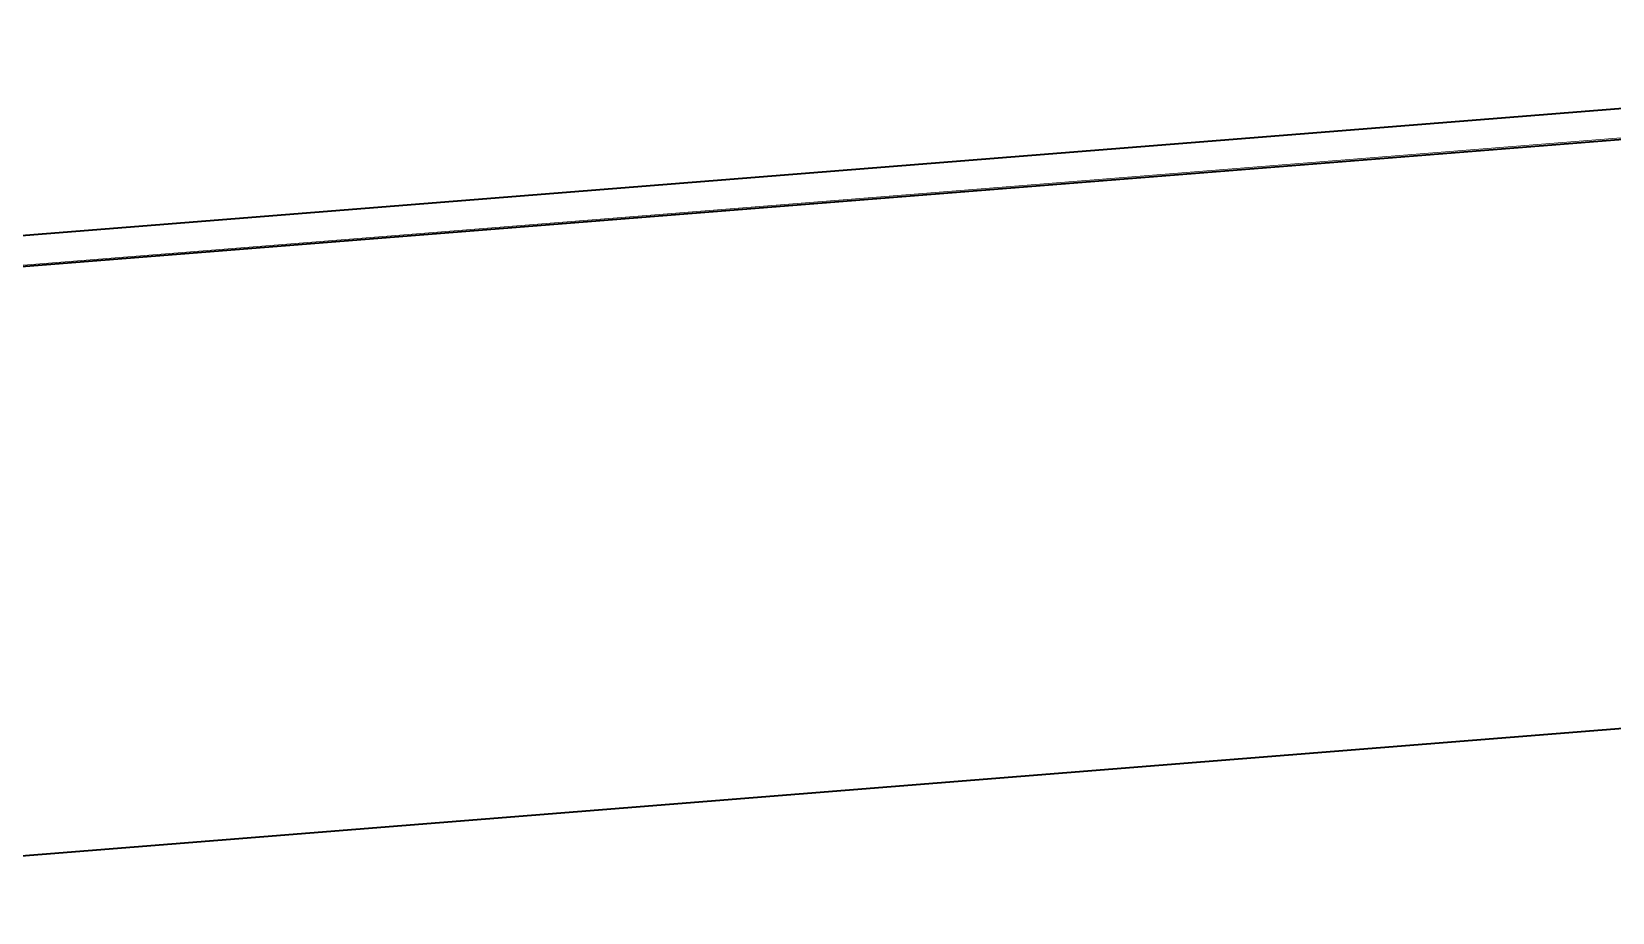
# Model space of a CAD drawing. Extents: x 0 to 297, y 0 to 210.
# Drawn here: x 199.45 to 236.04, y 82.07 to 102.45 of the extents above; entities that cross this region are included whole.
import ezdxf

# ---------------------------------------------------------------- set-up
doc = ezdxf.new("R2010")
doc.units = 0

msp = doc.modelspace()

# ---------------------------------------------------------------- linework, layer by layer
at = {"color": 7, "lineweight": 13}
for p, q in [((258.534, 102.449), (185.841, 96.666)), ((185.523, 95.958), (258.215, 101.742))]:
    msp.add_line(p, q, dxfattribs=at)
at = {"color": 7, "lineweight": 35}
for p, q in [((185.846, 96.67), (258.539, 102.454)), ((189.192, 96.22), (254.518, 101.418)), ((248.149, 87.266), (182.824, 82.068))]:
    msp.add_line(p, q, dxfattribs=at)

doc.saveas('drawing.dxf')
